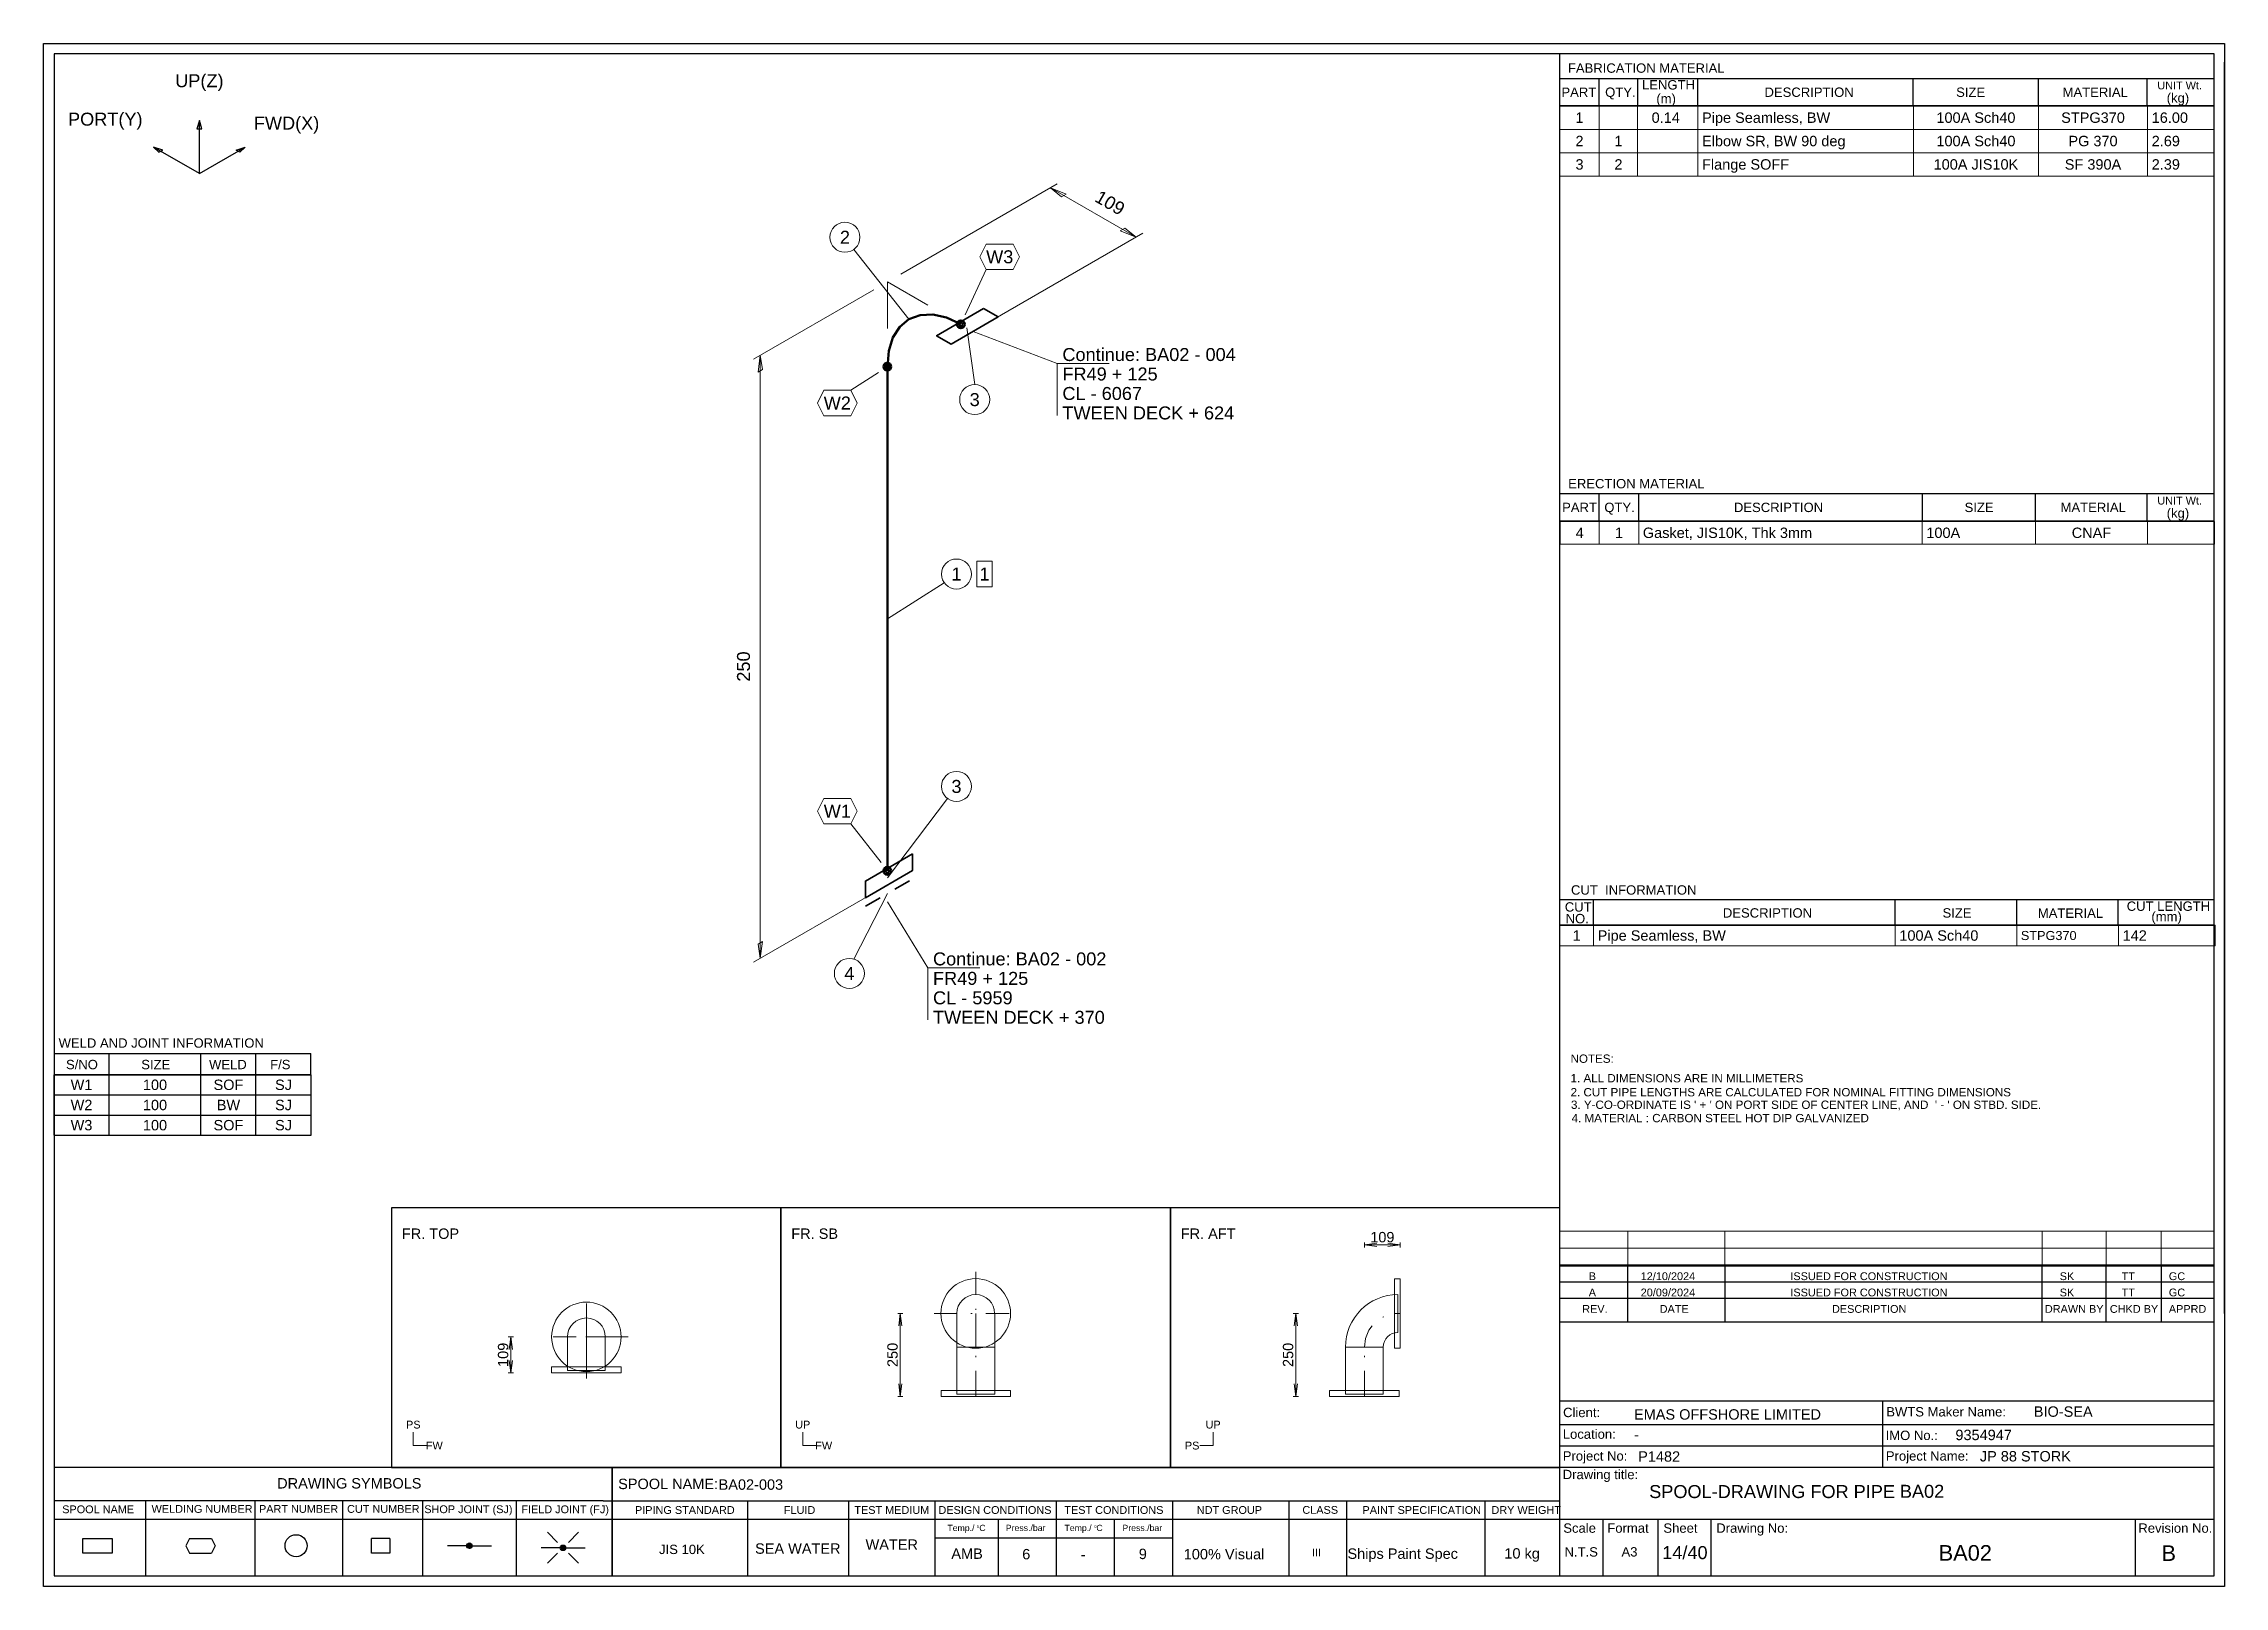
# Model space of a CAD drawing. Header units: millimetres. Extents: x 0 to 420, y 0 to 297.
import ezdxf
from ezdxf.enums import TextEntityAlignment as Align

# ---------------------------------------------------------------- set-up
doc = ezdxf.new("R2010")
doc.units = ezdxf.units.MM
doc.linetypes.add('DOTTED_DASHED5', pattern=[10, 4.444444, -2.666667, 0.222222, -2.666667])
for name, color, linetype in [('FramesFromTables', 40, 'Continuous'), ('I_Coordinates', 11, 'Continuous'), ('I_CutNumbers', 10, 'Continuous'), ('I_Dimensions', 4, 'Continuous'), ('I_OtherComponents', 2, 'Continuous'), ('I_PartNumbers', 9, 'Continuous'), ('I_Pipes', 1, 'Continuous'), ('I_Tags', 8, 'Continuous'), ('SymbolsOnDrawingSheet', 1, 'Continuous'), ('TextFromTables', 2, 'Continuous'), ('TextFromTextBoxes', 2, 'Continuous')]:
    doc.layers.add(name, color=color, linetype=linetype)
doc.styles.add('Cadmatic Default Text', font='arial.ttf')

# ---------------------------------------------------------------- blocks, each defined once
blk = doc.blocks.new('BA01728716496_BOM_4')
at = {"layer": 'FramesFromTables', "linetype": 'ByBlock', "lineweight": 18}
for p, q in [((292, 285), (418, 285)), ((292, 271.5), (292, 285)), ((292, 271.5), (292, 285)), ((299.6, 271.5), (299.6, 285)), ((299.6, 271.5), (299.6, 285)), ((307, 271.5), (307, 285)), ((307, 271.5), (307, 285)), ((318.6, 271.5), (318.6, 285)), ((318.6, 271.5), (318.6, 285)), ((360.1, 271.5), (360.1, 285)), ((360.1, 271.5), (360.1, 285)), ((384.2, 271.5), (384.2, 285)), ((384.2, 271.5), (384.2, 285)), ((405.2, 271.5), (405.2, 285)), ((405.2, 271.5), (405.2, 285)), ((418, 271.5), (418, 285)), ((292, 280.5), (418, 280.5)), ((292, 276), (418, 276)), ((292, 205), (418.1, 205)), ((292, 200.67), (292, 205)), ((292.1, 200.67), (292.1, 205)), ((299.6, 200.67), (299.6, 205)), ((299.6, 200.67), (299.6, 205)), ((307.2, 200.67), (307.2, 205)), ((307.2, 200.67), (307.2, 205)), ((361.8, 200.67), (361.8, 205)), ((361.8, 200.67), (361.8, 205)), ((383.6, 200.67), (383.6, 205)), ((383.6, 200.67), (383.6, 205)), ((405.2, 200.67), (405.2, 205)), ((405.2, 200.67), (405.2, 205)), ((418, 200.67), (418, 205)), ((292, 127.3), (418.2, 127.3)), ((292, 123.3), (292, 127.3)), ((292, 123.3), (292, 127.3)), ((298.5, 123.3), (298.5, 127.3)), ((298.5, 123.3), (298.5, 127.3)), ((356.6, 123.3), (356.6, 127.3)), ((356.6, 123.3), (356.6, 127.3)), ((380, 123.3), (380, 127.3)), ((380, 123.3), (380, 127.3)), ((399.6, 123.3), (399.6, 127.3)), ((399.6, 123.3), (399.6, 127.3)), ((418, 123.3), (418, 127.3)), ((292, 68.4), (418, 68.4)), ((292, 58.6), (292, 68.4)), ((292, 58.6), (292, 68.4)), ((305.1, 58.6), (305.1, 68.4)), ((305.1, 58.6), (305.1, 68.4)), ((323.8, 58.6), (323.8, 68.4)), ((323.8, 58.6), (323.8, 68.4)), ((384.9, 58.6), (384.9, 68.4)), ((384.9, 58.6), (384.9, 68.4)), ((397.2, 58.6), (397.2, 68.4)), ((397.2, 58.6), (397.2, 68.4)), ((407.8, 58.6), (407.8, 68.4)), ((407.8, 58.6), (407.8, 68.4)), ((418, 58.6), (418, 68.4)), ((292, 65.13), (418, 65.13)), ((292, 61.87), (418, 61.87))]:
    blk.add_line(p, q, dxfattribs=at)
at = {"layer": 'FramesFromTables', "linetype": 'ByBlock', "lineweight": -3}
for p, q in [((2, 98.5), (51.5, 98.5)), ((2, 86.85), (2, 98.5)), ((2, 86.85), (2, 98.5)), ((12.6, 86.85), (12.6, 98.5)), ((12.6, 86.85), (12.6, 98.5)), ((30.3, 86.85), (30.3, 98.5)), ((30.3, 86.85), (30.3, 98.5)), ((40.9, 86.85), (40.9, 98.5)), ((40.9, 86.85), (40.9, 98.5)), ((51.5, 86.85), (51.5, 98.5)), ((2, 94.62), (51.5, 94.62)), ((2, 90.73), (51.5, 90.73))]:
    blk.add_line(p, q, dxfattribs=at)
at = {"layer": 'FramesFromTables', "linetype": 'ByBlock', "lineweight": 18, "flags": 128}
for points in [[(292, 271.5), (418, 271.5), (418, 285)], [(292, 200.67), (418.1, 200.67), (418.1, 205)], [(292, 123.3), (418.2, 123.3), (418.2, 127.3)], [(292, 58.6), (418, 58.6), (418, 68.4)]]:
    blk.add_lwpolyline(points, dxfattribs=at)
at = {"layer": 'FramesFromTables', "linetype": 'ByBlock', "lineweight": -3, "flags": 128}
blk.add_lwpolyline([(2, 86.85), (51.5, 86.85), (51.5, 98.5)], dxfattribs=at)
at = {"layer": 'TextFromTables', "linetype": 'ByBlock', "lineweight": 13, "style": 'Cadmatic Default Text'}
for s, p in [('1', (295.8, 282.75)), ('2', (295.8, 278.25)), ('3', (295.8, 273.75))]:
    blk.add_text(s, height=2, dxfattribs=at).set_placement(p, align=Align.MIDDLE_CENTER)
at = {"layer": 'TextFromTables', "linetype": 'ByBlock', "lineweight": 25, "style": 'Cadmatic Default Text'}
for s, p in [('0.14 ', (312.8, 282.75)), ('100A Sch40', (372.15, 282.75)), ('STPG370', (394.7, 282.75)), ('1', (303.3, 278.25)), ('100A Sch40', (372.15, 278.25)), ('PG 370', (394.7, 278.25)), ('2', (303.3, 273.75)), ('100A JIS10K', (372.15, 273.75)), ('SF 390A', (394.7, 273.75)), ('4', (295.85, 202.83)), ('1', (303.4, 202.83)), ('CNAF', (394.4, 202.83)), ('1', (295.25, 125.3)), ('W1', (7.3, 96.56)), ('100', (21.45, 96.56)), ('SOF', (35.6, 96.56)), ('SJ', (46.2, 96.56)), ('W2', (7.3, 92.67)), ('100', (21.45, 92.67)), ('BW', (35.6, 92.67)), ('SJ', (46.2, 92.67)), ('W3', (7.3, 88.79)), ('100', (21.45, 88.79)), ('SOF', (35.6, 88.79)), ('SJ', (46.2, 88.79))]:
    blk.add_text(s, height=2, dxfattribs=at).set_placement(p, align=Align.MIDDLE_CENTER)
for s, height, p in [('Pipe Seamless, BW ', 2, (319.4, 282.75)), ('16.00', 2, (406, 282.75)), ('Elbow SR, BW 90 deg', 2, (319.4, 278.25)), ('2.69', 2, (406, 278.25)), ('Flange SOFF ', 2, (319.4, 273.75)), ('2.39', 2, (406, 273.75)), ('Gasket, JIS10K, Thk 3mm ', 2, (308, 202.83)), ('100A', 2, (362.6, 202.83)), ('Pipe Seamless, BW', 2, (299.3, 125.3)), ('100A Sch40', 2, (357.4, 125.3)), ('STPG370', 1.75, (380.8, 125.3)), ('142', 2, (400.4, 125.3))]:
    blk.add_text(s, height=height, dxfattribs=at).set_placement(p, align=Align.MIDDLE_LEFT)
at = {"layer": 'TextFromTextBoxes', "linetype": 'ByBlock', "lineweight": -3, "style": 'Cadmatic Default Text'}
for s, p in [('EMAS OFFSHORE LIMITED', (306.3, 33.1)), ('BIO-SEA', (383.3, 33.65)), ('9354947', (368.2, 29.15)), ('-', (306.3, 29.2)), ('P1482', (307.1, 25)), ('JP 88 STORK', (372.9, 25.05)), ('BA02-003', (130, 19.6))]:
    blk.add_text(s, height=2, dxfattribs=at).set_placement(p, align=Align.MIDDLE_LEFT)
at = {"layer": 'TextFromTextBoxes', "linetype": 'ByBlock', "lineweight": 25, "style": 'Cadmatic Default Text'}
blk.add_text('BA02', height=2.5, dxfattribs=at).set_placement((357.5, 18.3), align=Align.MIDDLE_LEFT)
at = {"layer": 'TextFromTextBoxes', "linetype": 'ByBlock', "lineweight": -3, "style": 'Cadmatic Default Text'}
for s, height, p in [('WATER', 2, (163.35, 8.05)), ('SEA WATER', 2, (145.25, 7.28)), ('AMB', 2, (177.85, 6.3)), ('6', 2, (189.25, 6.2)), ('-', 2, (200.2, 6.15)), ('9', 2, (211.7, 6.25)), ('100% Visual', 2, (227.35, 6.2)), ('Ships Paint Spec', 2, (261.75, 6.3)), ('10 kg', 2, (284.75, 6.35)), ('14/40', 2.5, (316.1, 6.5))]:
    blk.add_text(s, height=height, dxfattribs=at).set_placement(p, align=Align.MIDDLE_CENTER)
at = {"layer": 'TextFromTextBoxes', "linetype": 'ByBlock', "lineweight": 25, "style": 'Cadmatic Default Text'}
blk.add_text('BA02', height=3, dxfattribs=at).set_placement((370.1, 6.45), align=Align.MIDDLE_CENTER)
blk = doc.blocks.new('SEDS_SPOOL_FORMAT_Gol_3')
at = {"layer": 'SymbolsOnDrawingSheet', "linetype": 'ByBlock', "lineweight": -3, "flags": 128}
for points in [[(0, 297), (420, 297), (420, 0), (0, 0), (0, 297)], [(418.01, 295.01), (2, 295.01)], [(2, 295.01), (2, 2)], [(292.02, 50.91), (292.02, 295.01)], [(418.01, 2), (418.01, 295.01)], [(292.02, 290.3), (418.01, 290.3)], [(299.59, 285.01), (299.59, 290.3)], [(307.02, 285.01), (307.02, 290.3)], [(318.61, 285.01), (318.61, 290.3)], [(360.08, 285.01), (360.08, 290.3)], [(384.18, 285.01), (384.18, 290.3)], [(405.15, 285.01), (405.15, 290.3)], [(405.15, 285.01), (405.15, 290.3)], [(420, 52.53), (420, 293.46)], [(420, 52.53), (420, 293.46)], [(292.02, 284.66), (292.02, 288.77)], [(292, 285), (418, 285)], [(292, 253.5), (292, 285)], [(292, 253.5), (292, 285)], [(292.02, 285.01), (418.01, 285.01)], [(418.01, 285.01), (292.02, 285.01)], [(418, 253.5), (418, 285)], [(292.02, 210.38), (418.01, 210.38)], [(299.57, 205.08), (299.57, 210.38)], [(307.21, 205.08), (307.21, 210.38)], [(361.83, 205.03), (361.83, 210.38)], [(383.61, 205.08), (383.61, 210.38)], [(405.15, 205.17), (405.15, 210.38)], [(292.02, 205.08), (292.02, 209.18)], [(292.02, 205.08), (418.01, 205.08)], [(292.02, 186.7), (292.02, 205.08)], [(292.02, 186.7), (292.02, 205.08)], [(418.01, 205.08), (292.02, 205.08)], [(418, 166), (418, 205)], [(292.02, 132.23), (418.01, 132.23)], [(292.02, 127.3), (292.02, 131.41)], [(298.48, 127.3), (298.48, 132.23)], [(356.6, 127.3), (356.6, 132.23)], [(380.01, 127.3), (380.01, 132.23)], [(399.56, 127.3), (399.56, 132.23)], [(292.02, 127.3), (418.01, 127.3)], [(418.01, 127.3), (292.02, 127.3)], [(418, 111.3), (418, 127.3)], [(2, 102.57), (51.49, 102.57)], [(12.6, 98.45), (12.6, 102.57)], [(30.28, 98.45), (30.28, 102.57)], [(40.88, 98.45), (40.88, 102.57)], [(51.49, 98.45), (51.49, 102.57)], [(2, 98.5), (51.5, 98.5)], [(2, 98.5), (51.5, 98.5)], [(51.49, 98.47), (2, 98.47)], [(2, 98.45), (51.49, 98.45)], [(418, 55.4), (418, 68.5)], [(292.02, 52.57), (292.02, 66.5)], [(292.02, 52.57), (292.02, 66.5)], [(292.02, 61.73), (418.01, 61.73)], [(305.1, 50.91), (305.1, 61.73)], [(323.84, 50.91), (323.84, 61.73)], [(384.91, 50.91), (384.91, 61.73)], [(397.21, 50.91), (397.21, 61.73)], [(407.86, 50.91), (407.86, 61.73)], [(292.02, 58.6), (418.01, 58.6)], [(292.02, 55.47), (418.01, 55.47)], [(292.02, 50.91), (418.01, 50.91)], [(292.02, 2), (292.02, 50.91)], [(292.02, 35.73), (418.01, 35.73)], [(354.24, 22.93), (354.24, 35.73)], [(292.02, 31.13), (418.01, 31.13)], [(292.02, 27.03), (418.01, 27.03)], [(2, 22.93), (107.74, 22.93)], [(107.74, 22.93), (292.02, 22.93)], [(109.52, 22.93), (109.52, 2)], [(109.52, 2), (109.52, 22.93)], [(292.02, 22.93), (418.01, 22.93)], [(107.74, 16.45), (2, 16.45)], [(2, 12.91), (292.02, 12.91)], [(19.62, 16.45), (19.62, 2)], [(40.69, 16.45), (40.69, 2)], [(57.56, 16.45), (57.56, 2)], [(72.95, 16.45), (72.95, 2)], [(91.02, 16.45), (91.02, 2)], [(107.74, 16.45), (292.02, 16.45)], [(135.58, 16.45), (135.58, 2)], [(155.03, 16.45), (155.03, 2)], [(171.67, 16.45), (171.67, 2)], [(183.82, 12.91), (183.82, 2)], [(195.02, 16.45), (195.02, 2)], [(206.21, 12.91), (206.21, 2)], [(217.4, 16.45), (217.4, 2)], [(239.85, 16.45), (239.85, 2)], [(250.91, 16.34), (250.91, 2)], [(277.59, 16.45), (277.59, 2)], [(292.02, 12.91), (418.01, 12.91)], [(300.39, 2), (300.39, 12.91)], [(310.96, 2), (310.96, 12.91)], [(321.13, 2), (321.13, 12.91)], [(402.9, 2), (402.9, 12.91)], [(13.2, 6.41), (7.55, 6.41), (7.55, 9.23), (13.2, 9.23)], [(13.2, 9.23), (13.2, 6.41)], [(28.12, 9.23), (27.42, 7.82)], [(28.12, 9.23), (32.36, 9.23)], [(32.36, 9.23), (33.07, 7.82)], [(66.68, 9.23), (66.68, 6.41), (63.15, 6.41), (63.15, 9.23)], [(66.68, 9.23), (63.15, 9.23)], [(99, 8.47), (97.06, 10.41)], [(101.09, 8.47), (103.03, 10.41)], [(171.67, 9.37), (217.4, 9.37)], [(171.67, 9.37), (217.4, 9.37)], [(27.42, 7.82), (28.12, 6.41)], [(28.12, 6.41), (32.36, 6.41)], [(33.07, 7.82), (32.36, 6.41)], [(81.48, 7.82), (77.79, 7.82)], [(81.49, 7.78), (82.04, 8.32)], [(81.51, 7.9), (81.93, 8.32)], [(81.52, 7.7), (82.14, 8.32)], [(81.55, 7.62), (82.22, 8.29)], [(81.56, 8.06), (81.76, 8.26)], [(81.57, 7.54), (82.28, 8.25)], [(81.62, 7.48), (82.34, 8.2)], [(81.68, 7.44), (82.4, 8.16)], [(81.74, 7.39), (82.45, 8.1)], [(81.8, 7.35), (82.48, 8.02)], [(81.88, 7.32), (82.5, 7.94)], [(81.98, 7.32), (82.53, 7.86)], [(82.09, 7.32), (82.52, 7.75)], [(82.24, 7.36), (82.47, 7.59)], [(82.54, 7.82), (86.24, 7.82)], [(99.51, 7.42), (95.82, 7.42)], [(99, 6.38), (97.06, 4.44)], [(99.53, 7.47), (99.99, 7.93)], [(99.53, 7.37), (100.1, 7.93)], [(99.56, 7.29), (100.2, 7.93)], [(99.58, 7.62), (99.88, 7.93)], [(99.58, 7.21), (100.27, 7.89)], [(99.61, 7.13), (100.33, 7.84)], [(99.67, 7.08), (100.39, 7.8)], [(99.73, 7.03), (100.45, 7.75)], [(99.79, 6.99), (100.49, 7.69)], [(99.85, 6.94), (100.52, 7.61)], [(99.94, 6.92), (100.54, 7.53)], [(100.04, 6.92), (100.57, 7.45)], [(100.15, 6.92), (100.54, 7.31)], [(100.38, 7.04), (100.49, 7.15)], [(100.57, 7.42), (104.27, 7.42)], [(101.09, 6.38), (103.03, 4.44)], [(2, 2), (418.01, 2)]]:
    blk.add_lwpolyline(points, dxfattribs=at)
at = {"layer": 'SymbolsOnDrawingSheet', "linetype": 'ByBlock', "lineweight": -3}
for centre, radius in [((48.63, 7.82), 2.12), ((82.01, 7.82), 0.53), ((100.04, 7.42), 0.53)]:
    blk.add_circle(centre, radius, dxfattribs=at)
at = {"layer": 'SymbolsOnDrawingSheet', "linetype": 'ByBlock', "lineweight": -3, "style": 'Cadmatic Default Text'}
for s, height, p in [('FABRICATION MATERIAL', 1.8, (293.57, 293.19)), ('LENGTH', 1.8, (307.84, 289.97)), ('PART', 1.8, (292.32, 288.55)), ('QTY.', 1.8, (300.74, 288.55)), ('DESCRIPTION', 1.8, (331.43, 288.55)), ('SIZE', 1.8, (368.34, 288.55)), ('MATERIAL', 1.8, (388.84, 288.55)), ('UNIT Wt.', 1.5, (407.08, 289.7)), (' (kg)', 1.8, (408.19, 287.46)), ('ERECTION MATERIAL', 1.8, (293.62, 213.19)), ('PART', 1.8, (292.45, 208.62)), ('QTY.', 1.8, (300.58, 208.62)), ('DESCRIPTION', 1.8, (325.54, 208.62)), ('SIZE', 1.8, (369.97, 208.62)), ('MATERIAL', 1.8, (388.45, 208.62)), ('UNIT Wt.', 1.5, (407.08, 209.77)), (' (kg)', 1.8, (408.19, 207.53)), ('CUT  INFORMATION', 1.8, (294.16, 134.97)), ('CUT ', 1.8, (292.97, 131.7)), ('DESCRIPTION', 1.8, (323.41, 130.55)), ('SIZE', 1.8, (365.72, 130.55)), ('MATERIAL', 1.8, (384.07, 130.5)), ('CUT LENGTH', 1.8, (401.19, 131.85)), ('NO.', 1.8, (293.13, 129.46)), ('(mm)', 1.8, (405.94, 129.85)), ('WELD AND JOINT INFORMATION', 1.8, (2.89, 105.5)), ('S/NO', 1.8, (4.31, 101.36)), ('SIZE', 1.8, (18.81, 101.36)), ('WELD', 1.8, (31.86, 101.36)), ('F/S', 1.8, (43.63, 101.36)), ('SPOOL-DRAWING FOR PIPE', 2.5, (309.22, 19.5))]:
    blk.add_text(s, height=height, dxfattribs=at).set_placement(p, align=Align.TOP_LEFT)
for s, height, p in [('(m)', 1.8, (310.6, 285.51)), ('Client:', 1.8, (292.64, 32.58)), ('BWTS Maker Name:', 1.8, (354.88, 32.71)), ('Location:', 1.8, (292.58, 28.41)), ('IMO No.:', 1.8, (354.76, 28.17)), ('Project No:', 1.8, (292.58, 24.2)), ('Project Name:', 1.8, (354.8, 24.2)), ('Drawing title:', 1.8, (292.57, 20.64)), ('DRAWING SYMBOLS', 2, (44.98, 18.84)), ('Temp./  C   ', 1.2, (174.06, 10.65)), ('0', 0.53, (179.71, 11.25)), ('Press./bar', 1.2, (185.31, 10.65)), ('Temp./  C   ', 1.2, (196.61, 10.65)), ('0', 0.53, (202.37, 11.25)), ('Press./bar', 1.2, (207.78, 10.65)), ('Scale', 1.8, (292.68, 10.32)), ('Format', 1.8, (301.16, 10.32)), ('Sheet', 1.8, (311.96, 10.32)), ('Drawing No:', 1.8, (322.14, 10.32)), ('Revision No.', 1.8, (403.43, 10.32)), ('N.T.S', 1.8, (292.92, 5.74)), ('A3', 1.8, (303.89, 5.74))]:
    blk.add_text(s, height=height, dxfattribs=at).set_placement(p)
for s, height, p in [('NOTES:', 1.6, (294.08, 101.59)), ('1. ALL DIMENSIONS ARE IN MILLIMETERS', 1.6, (294.08, 97.83)), ('2. CUT PIPE LENGTHS ARE CALCULATED FOR NOMINAL FITTING DIMENSIONS', 1.6, (294.08, 95.13)), ("3. Y-CO-ORDINATE IS ' + ' ON PORT SIDE OF CENTER LINE, AND  ' - ' ON STBD. SIDE.", 1.6, (294.16, 92.72)), ('4. MATERIAL : CARBON STEEL HOT DIP GALVANIZED', 1.6, (294.28, 90.15)), ('B', 1.5, (297.58, 59.71)), ('12/10/2024', 1.5, (307.59, 59.71)), ('ISSUED FOR CONSTRUCTION', 1.5, (336.41, 59.71)), ('SK', 1.5, (388.28, 59.71)), ('TT', 1.5, (400.21, 59.71)), ('GC', 1.5, (409.3, 59.71)), ('A', 1.5, (297.58, 56.58)), ('20/09/2024', 1.5, (307.59, 56.58)), ('ISSUED FOR CONSTRUCTION', 1.5, (336.41, 56.58)), ('SK', 1.5, (388.28, 56.58)), ('TT', 1.5, (400.21, 56.58)), ('GC', 1.5, (409.3, 56.58)), ('REV.', 1.5, (296.32, 53.41)), ('DATE', 1.5, (311.24, 53.41)), ('DESCRIPTION', 1.5, (344.43, 53.41)), ('DRAWN BY', 1.5, (385.43, 53.41)), ('CHKD BY', 1.5, (397.94, 53.41)), ('APPRD', 1.5, (409.3, 53.41)), ('SPOOL NAME:', 2, (110.65, 19.73)), ('SPOOL NAME', 1.5, (3.58, 14.83)), ('WELDING NUMBER', 1.5, (20.79, 14.91)), ('PART NUMBER', 1.5, (41.48, 14.91)), ('CUT NUMBER', 1.5, (58.44, 14.91)), ('SHOP JOINT (SJ)', 1.5, (73.31, 14.85)), ('FIELD JOINT (FJ)', 1.5, (92, 14.83)), ('PIPING STANDARD', 1.5, (113.89, 14.7)), ('FLUID', 1.5, (142.57, 14.7)), ('TEST MEDIUM', 1.5, (156.14, 14.7)), ('DESIGN CONDITIONS', 1.5, (172.34, 14.7)), ('TEST CONDITIONS', 1.5, (196.58, 14.7)), ('NDT GROUP', 1.5, (222.09, 14.7)), ('CLASS', 1.5, (242.43, 14.72)), ('PAINT SPECIFICATION', 1.5, (254.01, 14.7)), ('DRY WEIGHT', 1.5, (278.84, 14.7)), ('JIS 10K', 1.8, (118.53, 7.12)), ('III', 1.5, (244.26, 6.51)), ('B', 3, (407.89, 6.4))]:
    blk.add_text(s, height=height, dxfattribs=at).set_placement(p, align=Align.MIDDLE_LEFT)
blk = doc.blocks.new('BA01728716496_PRT_10_3')
at = {"layer": 'I_OtherComponents', "linetype": 'ByBlock', "lineweight": 35}
for p, q in [((106.26, 107.65), (109.09, 109.28)), ((111.91, 110.92), (114.74, 112.55))]:
    blk.add_line(p, q, dxfattribs=at)
blk = doc.blocks.new('BA01728716496_PRT_11_3')
at = {"layer": 'I_OtherComponents', "linetype": 'ByBlock', "lineweight": 35, "flags": 128}
blk.add_lwpolyline([(115.31, 117.72), (115.31, 114.51), (106.26, 109.28), (106.26, 112.49), (115.31, 117.72)], dxfattribs=at)
at = {"layer": 'I_OtherComponents', "linetype": 'ByBlock', "lineweight": 50}
for radius in [0.75, 0.375]:
    blk.add_circle((110.5, 114.45), radius, dxfattribs=at)
blk = doc.blocks.new('BA01728716496_PRT_12_3')
at = {"layer": 'I_Pipes', "linetype": 'ByBlock', "lineweight": 50}
blk.add_line((110.5, 114.45), (110.5, 211.5), dxfattribs=at)
blk = doc.blocks.new('BA01728716496_PRT_13_3')
at = {"layer": 'I_Pipes', "linetype": 'ByBlock', "lineweight": 0}
for q in [(110.5, 218.85), (118.28, 223.34)]:
    blk.add_line((110.5, 227.83), q, dxfattribs=at)
at = {"layer": 'I_Pipes', "linetype": 'ByBlock', "lineweight": 50, "flags": 128}
blk.add_lwpolyline([(110.5, 211.5), (110.77, 214.53), (111.58, 217.13), (112.88, 219.2), (114.64, 220.66), (116.79, 221.45), (119.23, 221.55), (121.88, 220.95), (124.64, 219.67)], dxfattribs=at)
at = {"layer": 'I_Pipes', "linetype": 'ByBlock', "lineweight": 50}
for centre, radius in [((124.64, 219.67), 0.75), ((124.64, 219.67), 0.375), ((110.5, 211.5), 0.75), ((110.5, 211.5), 0.375)]:
    blk.add_circle(centre, radius, dxfattribs=at)
blk = doc.blocks.new('BA01728716496_PRT_14_3')
at = {"layer": 'I_OtherComponents', "linetype": 'ByBlock', "lineweight": 35, "flags": 128}
blk.add_lwpolyline([(129.03, 222.69), (131.81, 221.08), (122.76, 215.86), (119.98, 217.46), (129.03, 222.69)], dxfattribs=at)
at = {"layer": 'I_OtherComponents', "linetype": 'ByBlock', "lineweight": 50}
for radius in [0.75, 0.375]:
    blk.add_circle((124.64, 219.67), radius, dxfattribs=at)
blk = doc.blocks.new('BA01728716496_DIM_0_3')
at = {"layer": 'I_Dimensions', "linetype": 'ByBlock', "lineweight": 0}
for p, q in [((84.74, 212.96), (107.9, 226.33)), ((86.03, 97.61), (86.03, 213.71)), ((107.9, 110.23), (84.74, 96.86))]:
    blk.add_line(p, q, dxfattribs=at)
at = {"layer": 'I_Dimensions', "linetype": 'ByBlock', "lineweight": 0, "flags": 128}
for points in [[(86.03, 213.71), (86.47, 210.96), (85.6, 210.46), (86.03, 213.71)], [(86.03, 97.61), (86.47, 100.86), (85.6, 100.36), (86.03, 97.61)]]:
    blk.add_lwpolyline(points, dxfattribs=at)
at = {"layer": 'I_Dimensions', "linetype": 'ByBlock', "lineweight": 0, "style": 'Cadmatic Default Text'}
blk.add_text('250', height=2.5, rotation=90, dxfattribs=at).set_placement((82.79, 153.78), align=Align.MIDDLE_CENTER)
blk = doc.blocks.new('BA01728716496_DIM_1_3')
at = {"layer": 'I_Dimensions', "linetype": 'ByBlock', "lineweight": 0}
for p, q in [((113.1, 229.33), (143.19, 246.71)), ((141.89, 245.96), (158.39, 236.43)), ((159.69, 237.18), (129.6, 219.81))]:
    blk.add_line(p, q, dxfattribs=at)
at = {"layer": 'I_Dimensions', "linetype": 'ByBlock', "lineweight": 0, "flags": 128}
for points in [[(141.89, 245.96), (144.06, 244.21), (144.92, 244.71), (141.89, 245.96)], [(158.39, 236.43), (155.36, 237.68), (156.23, 238.18), (158.39, 236.43)]]:
    blk.add_lwpolyline(points, dxfattribs=at)
at = {"layer": 'I_Dimensions', "linetype": 'ByBlock', "lineweight": 0, "style": 'Cadmatic Default Text'}
blk.add_text('109', height=2.5, rotation=330, dxfattribs=at).set_placement((153.39, 243.07), align=Align.MIDDLE_CENTER)
blk = doc.blocks.new('BA01728716496_CRD_0_3')
at = {"layer": 'I_Coordinates', "linetype": 'ByBlock', "lineweight": 0}
blk.add_line((118.29, 95.75), (110.5, 108.47), dxfattribs=at)
at = {"layer": 'I_Coordinates', "linetype": 'ByBlock', "lineweight": 0, "flags": 128}
blk.add_lwpolyline([(118.29, 85.75), (118.29, 95.75), (128.29, 95.75)], dxfattribs=at)
at = {"layer": 'I_Coordinates', "linetype": 'ByBlock', "lineweight": 0, "style": 'Cadmatic Default Text'}
for s, p in [('Continue: BA02 - 002', (119.29, 98.75)), ('FR49 + 125', (119.29, 95)), ('CL - 5959', (119.29, 91.25)), ('TWEEN DECK + 370', (119.29, 87.5))]:
    blk.add_text(s, height=2.5, dxfattribs=at).set_placement(p, align=Align.TOP_LEFT)
blk = doc.blocks.new('BA01728716496_CRD_1_3')
at = {"layer": 'I_Coordinates', "linetype": 'ByBlock', "lineweight": 0}
blk.add_line((143.21, 212.1), (127, 218.31), dxfattribs=at)
at = {"layer": 'I_Coordinates', "linetype": 'ByBlock', "lineweight": 0, "flags": 128}
blk.add_lwpolyline([(143.21, 202.1), (143.21, 212.1), (153.21, 212.1)], dxfattribs=at)
at = {"layer": 'I_Coordinates', "linetype": 'ByBlock', "lineweight": 0, "style": 'Cadmatic Default Text'}
for s, p in [('Continue: BA02 - 004', (144.21, 215.1)), ('FR49 + 125', (144.21, 211.35)), ('CL - 6067', (144.21, 207.6)), ('TWEEN DECK + 624', (144.21, 203.85))]:
    blk.add_text(s, height=2.5, dxfattribs=at).set_placement(p, align=Align.TOP_LEFT)
blk = doc.blocks.new('BA01728716496_PTN_0_3')
at = {"layer": 'I_PartNumbers', "linetype": 'ByBlock', "lineweight": 0}
blk.add_line((104.03, 234.08), (114.64, 220.66), dxfattribs=at)
blk.add_circle((102.33, 236.42), 2.89, dxfattribs=at)
at = {"layer": 'I_PartNumbers', "linetype": 'ByBlock', "lineweight": 0, "style": 'Cadmatic Default Text'}
blk.add_text('2', height=2.5, dxfattribs=at).set_placement((102.33, 236.42), align=Align.MIDDLE_CENTER)
blk = doc.blocks.new('BA01728716496_PTN_1_3')
at = {"layer": 'I_PartNumbers', "linetype": 'ByBlock', "lineweight": 0}
blk.add_line((104.07, 97.45), (110.5, 110.1), dxfattribs=at)
blk.add_circle((103.18, 94.7), 2.89, dxfattribs=at)
at = {"layer": 'I_PartNumbers', "linetype": 'ByBlock', "lineweight": 0, "style": 'Cadmatic Default Text'}
blk.add_text('4', height=2.5, dxfattribs=at).set_placement((103.18, 94.7), align=Align.MIDDLE_CENTER)
blk = doc.blocks.new('BA01728716496_PTN_2_3')
at = {"layer": 'I_PartNumbers', "linetype": 'ByBlock', "lineweight": 0}
blk.add_line((122.1, 128.36), (110.5, 113.09), dxfattribs=at)
blk.add_circle((123.81, 130.7), 2.89, dxfattribs=at)
at = {"layer": 'I_PartNumbers', "linetype": 'ByBlock', "lineweight": 0, "style": 'Cadmatic Default Text'}
blk.add_text('3', height=2.5, dxfattribs=at).set_placement((123.81, 130.7), align=Align.MIDDLE_CENTER)
blk = doc.blocks.new('BA01728716496_PTN_3_3')
at = {"layer": 'I_PartNumbers', "linetype": 'ByBlock', "lineweight": 0}
blk.add_line((127.32, 208.06), (125.82, 218.99), dxfattribs=at)
blk.add_circle((127.32, 205.17), 2.89, dxfattribs=at)
at = {"layer": 'I_PartNumbers', "linetype": 'ByBlock', "lineweight": 0, "style": 'Cadmatic Default Text'}
blk.add_text('3', height=2.5, dxfattribs=at).set_placement((127.32, 205.17), align=Align.MIDDLE_CENTER)
blk = doc.blocks.new('BA01728716496_PTN_4_3')
at = {"layer": 'I_PartNumbers', "linetype": 'ByBlock', "lineweight": 0}
blk.add_line((121.46, 169.89), (110.5, 162.98), dxfattribs=at)
blk.add_circle((123.81, 171.59), 2.89, dxfattribs=at)
at = {"layer": 'I_PartNumbers', "linetype": 'ByBlock', "lineweight": 0, "style": 'Cadmatic Default Text'}
blk.add_text('1', height=2.5, dxfattribs=at).set_placement((123.81, 171.59), align=Align.MIDDLE_CENTER)
blk = doc.blocks.new('BA01728716496_CUT_5_3')
at = {"layer": 'I_CutNumbers', "linetype": 'ByBlock', "lineweight": 0, "flags": 128}
blk.add_lwpolyline([(130.68, 169.14), (130.68, 174.04), (127.74, 174.04), (127.74, 169.14), (130.68, 169.14)], dxfattribs=at)
at = {"layer": 'I_CutNumbers', "linetype": 'ByBlock', "lineweight": 0, "style": 'Cadmatic Default Text'}
blk.add_text('1', height=2.5, dxfattribs=at).set_placement((129.21, 171.59), align=Align.MIDDLE_CENTER)
blk = doc.blocks.new('Pi_Weld_0')
at = {"layer": 'I_Tags', "linetype": 'ByBlock', "lineweight": 0, "flags": 128}
for points in [[(-2.62, 2.45), (-3.84, 0)], [(-3.84, 0), (-2.62, -2.45)], [(2.62, 2.45), (-2.62, 2.45)], [(3.84, 0), (2.62, 2.45)], [(2.62, -2.45), (3.84, 0)], [(-2.62, -2.45), (2.62, -2.45)], [(2.62, -2.45), (8.42, -9.91)]]:
    blk.add_lwpolyline(points, dxfattribs=at)
at = {"layer": 'I_Tags', "linetype": 'ByBlock', "lineweight": 0, "style": 'Cadmatic Default Text'}
blk.add_text('W1', height=2.5, dxfattribs=at).set_placement((0, 0), align=Align.MIDDLE_CENTER)
blk = doc.blocks.new('Pi_Weld_1')
at = {"layer": 'I_Tags', "linetype": 'ByBlock', "lineweight": 0, "flags": 128}
for points in [[(-2.62, 2.45), (-3.84, 0)], [(-3.84, 0), (-2.62, -2.45)], [(2.62, 2.45), (-2.62, 2.45)], [(3.84, 0), (2.62, 2.45)], [(2.62, -2.45), (3.84, 0)], [(-2.62, -2.45), (-6.66, -11.18)], [(-2.62, -2.45), (2.62, -2.45)]]:
    blk.add_lwpolyline(points, dxfattribs=at)
at = {"layer": 'I_Tags', "linetype": 'ByBlock', "lineweight": 0, "style": 'Cadmatic Default Text'}
blk.add_text('W3', height=2.5, dxfattribs=at).set_placement((0, 0), align=Align.MIDDLE_CENTER)
blk = doc.blocks.new('Pi_Weld_2')
at = {"layer": 'I_Tags', "linetype": 'ByBlock', "lineweight": 0, "flags": 128}
for points in [[(2.62, 2.45), (7.96, 5.91)], [(-2.62, 2.45), (-3.84, 0)], [(-3.84, 0), (-2.62, -2.45)], [(2.62, 2.45), (-2.62, 2.45)], [(3.84, 0), (2.62, 2.45)], [(2.62, -2.45), (3.84, 0)], [(-2.62, -2.45), (2.62, -2.45)]]:
    blk.add_lwpolyline(points, dxfattribs=at)
at = {"layer": 'I_Tags', "linetype": 'ByBlock', "lineweight": 0, "style": 'Cadmatic Default Text'}
blk.add_text('W2', height=2.5, dxfattribs=at).set_placement((0, 0), align=Align.MIDDLE_CENTER)

msp = doc.modelspace()

# ---------------------------------------------------------------- linework, layer by layer
at = {"linetype": 'DOTTED_DASHED5', "lineweight": 13, "flags": 128}
for points in [[(179.52, 60.57), (179.52, 44.51)], [(104.53, 40), (104.53, 56.07)], [(104.53, 48.03), (104.53, 51.68)], [(171.49, 52.54), (187.56, 52.54)], [(179.52, 52.54), (179.52, 46.06)], [(254.37, 46.06), (254.59, 47.74), (255.23, 49.3), (256.26, 50.64), (257.6, 51.67), (259.17, 52.32), (260.84, 52.54)], [(261.29, 52.54), (260.14, 52.54)], [(112.56, 48.03), (96.49, 48.03)], [(108.9, 48.03), (100.15, 48.03)], [(104.53, 48.03), (104.53, 41.56)], [(104.53, 41.11), (104.53, 42.26)], [(179.52, 37.02), (179.52, 46.06)], [(254.37, 37.02), (254.37, 46.06)], [(179.52, 36.57), (179.52, 37.72)], [(254.37, 36.57), (254.37, 37.72)]]:
    msp.add_lwpolyline(points, dxfattribs=at)
at = {"layer": 'SymbolsOnDrawingSheet', "linetype": 'ByBlock', "lineweight": 25, "flags": 128}
for points in [[(30.5, 280.57), (30, 282.21), (29.5, 280.57), (30.5, 280.57)], [(30, 272), (30, 282.21)], [(30, 272), (21.16, 277.1)], [(22.93, 276.49), (21.16, 277.1), (22.22, 276.08), (22.93, 276.49)], [(30, 272), (38.84, 277.1)], [(37.07, 276.49), (38.84, 277.1), (37.78, 276.08), (37.07, 276.49)], [(67, 22.9), (142, 22.9), (142, 72.9), (67, 72.9), (67, 22.9)], [(142, 22.9), (217, 22.9), (217, 72.9), (142, 72.9), (142, 22.9)], [(217, 22.9), (292, 22.9), (292, 72.9), (217, 72.9), (217, 22.9)]]:
    msp.add_lwpolyline(points, dxfattribs=at)
at = {"layer": 'SymbolsOnDrawingSheet', "linetype": 'ByBlock', "lineweight": 13, "flags": 128}
for points in [[(254.37, 65.23), (254.37, 66.23)], [(254.37, 65.73), (256.77, 65.42), (254.37, 65.73), (256.77, 66.05), (254.37, 65.73)], [(254.37, 65.73), (261.29, 65.73)], [(261.29, 65.73), (258.89, 66.05), (261.29, 65.73), (258.89, 65.42), (261.29, 65.73)], [(261.29, 65.23), (261.29, 66.23)], [(165.49, 52.54), (164.49, 52.54)], [(164.99, 52.54), (164.68, 50.14), (164.99, 52.54), (165.31, 50.14), (164.99, 52.54)], [(164.99, 36.57), (164.99, 52.54)], [(241.67, 52.54), (240.67, 52.54)], [(241.17, 52.54), (240.85, 50.14), (241.17, 52.54), (241.49, 50.14), (241.17, 52.54)], [(241.17, 36.57), (241.17, 52.54)], [(90.49, 48.03), (89.49, 48.03)], [(89.99, 48.03), (89.67, 45.63), (89.99, 48.03), (90.31, 45.63), (89.99, 48.03)], [(89.99, 41.11), (89.99, 48.03)], [(89.99, 41.11), (90.31, 43.51), (89.99, 41.11), (89.67, 43.51), (89.99, 41.11)], [(90.49, 41.11), (89.49, 41.11)], [(164.99, 36.57), (165.31, 38.97), (164.99, 36.57), (164.68, 38.97), (164.99, 36.57)], [(241.17, 36.57), (241.49, 38.97), (241.17, 36.57), (240.85, 38.97), (241.17, 36.57)], [(165.49, 36.57), (164.49, 36.57)], [(241.67, 36.57), (240.67, 36.57)]]:
    msp.add_lwpolyline(points, dxfattribs=at)
at = {"layer": 'SymbolsOnDrawingSheet', "linetype": 'ByBlock', "lineweight": 18, "flags": 128}
for points in [[(261.29, 45.84), (260.14, 45.84), (260.14, 59.23), (261.29, 59.23), (261.29, 45.84)], [(260.84, 56.18), (260.84, 48.9)], [(175.88, 52.32), (175.88, 52.54)], [(175.88, 51.67), (175.88, 52.32)], [(175.88, 50.64), (175.88, 51.67)], [(175.88, 49.3), (175.88, 50.64)], [(183.17, 52.54), (183.17, 52.32)], [(183.17, 52.32), (183.17, 51.67)], [(183.17, 51.67), (183.17, 50.64)], [(183.17, 50.64), (183.17, 49.3)], [(100.88, 48.03), (100.88, 47.81)], [(100.88, 47.81), (100.88, 47.17)], [(100.88, 47.17), (100.88, 46.14)], [(108.17, 47.81), (108.17, 48.03)], [(108.17, 47.17), (108.17, 47.81)], [(108.17, 46.14), (108.17, 47.17)], [(175.88, 47.74), (175.88, 49.3)], [(175.88, 46.06), (175.88, 47.74)], [(183.17, 49.3), (183.17, 47.74)], [(183.17, 47.74), (183.17, 46.06)], [(97.83, 41.11), (97.83, 42.26), (111.22, 42.26), (111.22, 41.11), (97.83, 41.11)], [(100.88, 46.14), (100.88, 44.8)], [(100.88, 44.8), (100.88, 43.23)], [(100.88, 43.23), (100.88, 41.56)], [(108.17, 44.8), (108.17, 46.14)], [(108.17, 43.23), (108.17, 44.8)], [(108.17, 41.56), (108.17, 43.23)], [(175.88, 37.02), (175.88, 46.06), (183.17, 46.06), (183.17, 37.02), (175.88, 37.02)], [(250.72, 37.02), (250.72, 46.06), (258.01, 46.06), (258.01, 37.02), (250.72, 37.02)], [(258.01, 46.06), (250.72, 46.06)], [(100.88, 41.56), (101.06, 41.56), (101.58, 41.56), (102.38, 41.56), (103.4, 41.56), (104.53, 41.56), (105.65, 41.56), (106.67, 41.56), (107.47, 41.56), (107.99, 41.56), (108.17, 41.56)], [(172.83, 36.57), (172.83, 37.72), (186.22, 37.72), (186.22, 36.57), (172.83, 36.57)], [(247.67, 36.57), (247.67, 37.72), (261.06, 37.72), (261.06, 36.57), (247.67, 36.57)], [(71.2, 27.1), (71.2, 29.67)], [(146.2, 27.1), (146.2, 29.67)], [(225.24, 27.1), (225.24, 29.67)], [(71.2, 27.1), (73.78, 27.1)], [(146.2, 27.1), (148.77, 27.1)], [(225.24, 27.1), (222.66, 27.1)]]:
    msp.add_lwpolyline(points, dxfattribs=at)
at = {"layer": 'SymbolsOnDrawingSheet', "linetype": 'ByBlock', "lineweight": 18}
for centre, radius in [((179.52, 52.54), 6.7), ((104.53, 48.03), 6.69)]:
    msp.add_circle(centre, radius, dxfattribs=at)
for centre, radius, start in [((179.52, 52.54), 3.64, 0), ((260.84, 46.06), 10.12, 90), ((104.53, 48.03), 3.64, 0), ((104.53, 48.03), 3.64, 0), ((260.84, 46.06), 2.83, 90)]:
    msp.add_arc(centre, radius, start, 180, dxfattribs=at)

# ---------------------------------------------------------------- block references
at = {"layer": 'I_Coordinates', "lineweight": 0}
for name in ['BA01728716496_CRD_1_3', 'BA01728716496_CRD_0_3']:
    msp.add_blockref(name, (52, 23.3), dxfattribs=at)
at = {"layer": 'I_CutNumbers', "lineweight": 0}
msp.add_blockref('BA01728716496_CUT_5_3', (52, 23.3), dxfattribs=at)
at = {"layer": 'I_Dimensions', "lineweight": 0}
for name in ['BA01728716496_DIM_1_3', 'BA01728716496_DIM_0_3']:
    msp.add_blockref(name, (52, 23.3), dxfattribs=at)
at = {"layer": 'I_OtherComponents', "lineweight": 35}
for name in ['BA01728716496_PRT_14_3', 'BA01728716496_PRT_11_3', 'BA01728716496_PRT_10_3']:
    msp.add_blockref(name, (52, 23.3), dxfattribs=at)
at = {"layer": 'I_PartNumbers', "lineweight": 0}
for name in ['BA01728716496_PTN_0_3', 'BA01728716496_PTN_3_3', 'BA01728716496_PTN_4_3', 'BA01728716496_PTN_2_3', 'BA01728716496_PTN_1_3']:
    msp.add_blockref(name, (52, 23.3), dxfattribs=at)
at = {"layer": 'I_Pipes', "lineweight": 50}
for name in ['BA01728716496_PRT_13_3', 'BA01728716496_PRT_12_3']:
    msp.add_blockref(name, (52, 23.3), dxfattribs=at)
at = {"layer": 'I_Tags'}
for name, p in [('Pi_Weld_1', (184.14, 255.96)), ('Pi_Weld_2', (152.86, 227.81)), ('Pi_Weld_0', (152.86, 149.24))]:
    msp.add_blockref(name, p, dxfattribs=at)
at = {"layer": 'SymbolsOnDrawingSheet'}
msp.add_blockref('SEDS_SPOOL_FORMAT_Gol_3', (0, 0), dxfattribs=at)
at = {"layer": 'TextFromTextBoxes', "lineweight": 25}
msp.add_blockref('BA01728716496_BOM_4', (0, 0), dxfattribs=at)

# ---------------------------------------------------------------- texts
at = {"layer": 'SymbolsOnDrawingSheet', "linetype": 'ByBlock', "lineweight": 25, "style": 'Cadmatic Default Text'}
for s, p in [('UP(Z)', (30, 289.86)), ('PORT(Y)', (11.88, 282.46)), ('FWD(X)', (46.79, 281.7))]:
    msp.add_text(s, height=2.5, dxfattribs=at).set_placement(p, align=Align.MIDDLE_CENTER)
for s, p in [('FR. TOP', (69, 68.9)), ('FR. SB', (144, 68.9)), ('FR. AFT', (219, 68.9))]:
    msp.add_text(s, height=2, dxfattribs=at).set_placement(p, align=Align.TOP_LEFT)
at = {"layer": 'SymbolsOnDrawingSheet', "linetype": 'ByBlock', "lineweight": 13, "style": 'Cadmatic Default Text'}
msp.add_text('109', height=2, dxfattribs=at).set_placement((257.83, 67.23), align=Align.MIDDLE_CENTER)
for s, p in [('109', (88.49, 44.57)), ('250', (163.49, 44.56)), ('250', (239.67, 44.56))]:
    msp.add_text(s, height=2, rotation=90, dxfattribs=at).set_placement(p, align=Align.MIDDLE_CENTER)
at = {"layer": 'SymbolsOnDrawingSheet', "linetype": 'ByBlock', "lineweight": 18, "style": 'Cadmatic Default Text'}
for s, p in [('PS', (71.2, 31.14)), ('UP', (146.2, 31.14)), ('UP', (225.24, 31.14)), ('FW', (75.24, 27.1)), ('FW', (150.24, 27.1)), ('PS', (221.2, 27.1))]:
    msp.add_text(s, height=1.5, dxfattribs=at).set_placement(p, align=Align.MIDDLE_CENTER)

doc.saveas('drawing.dxf')
